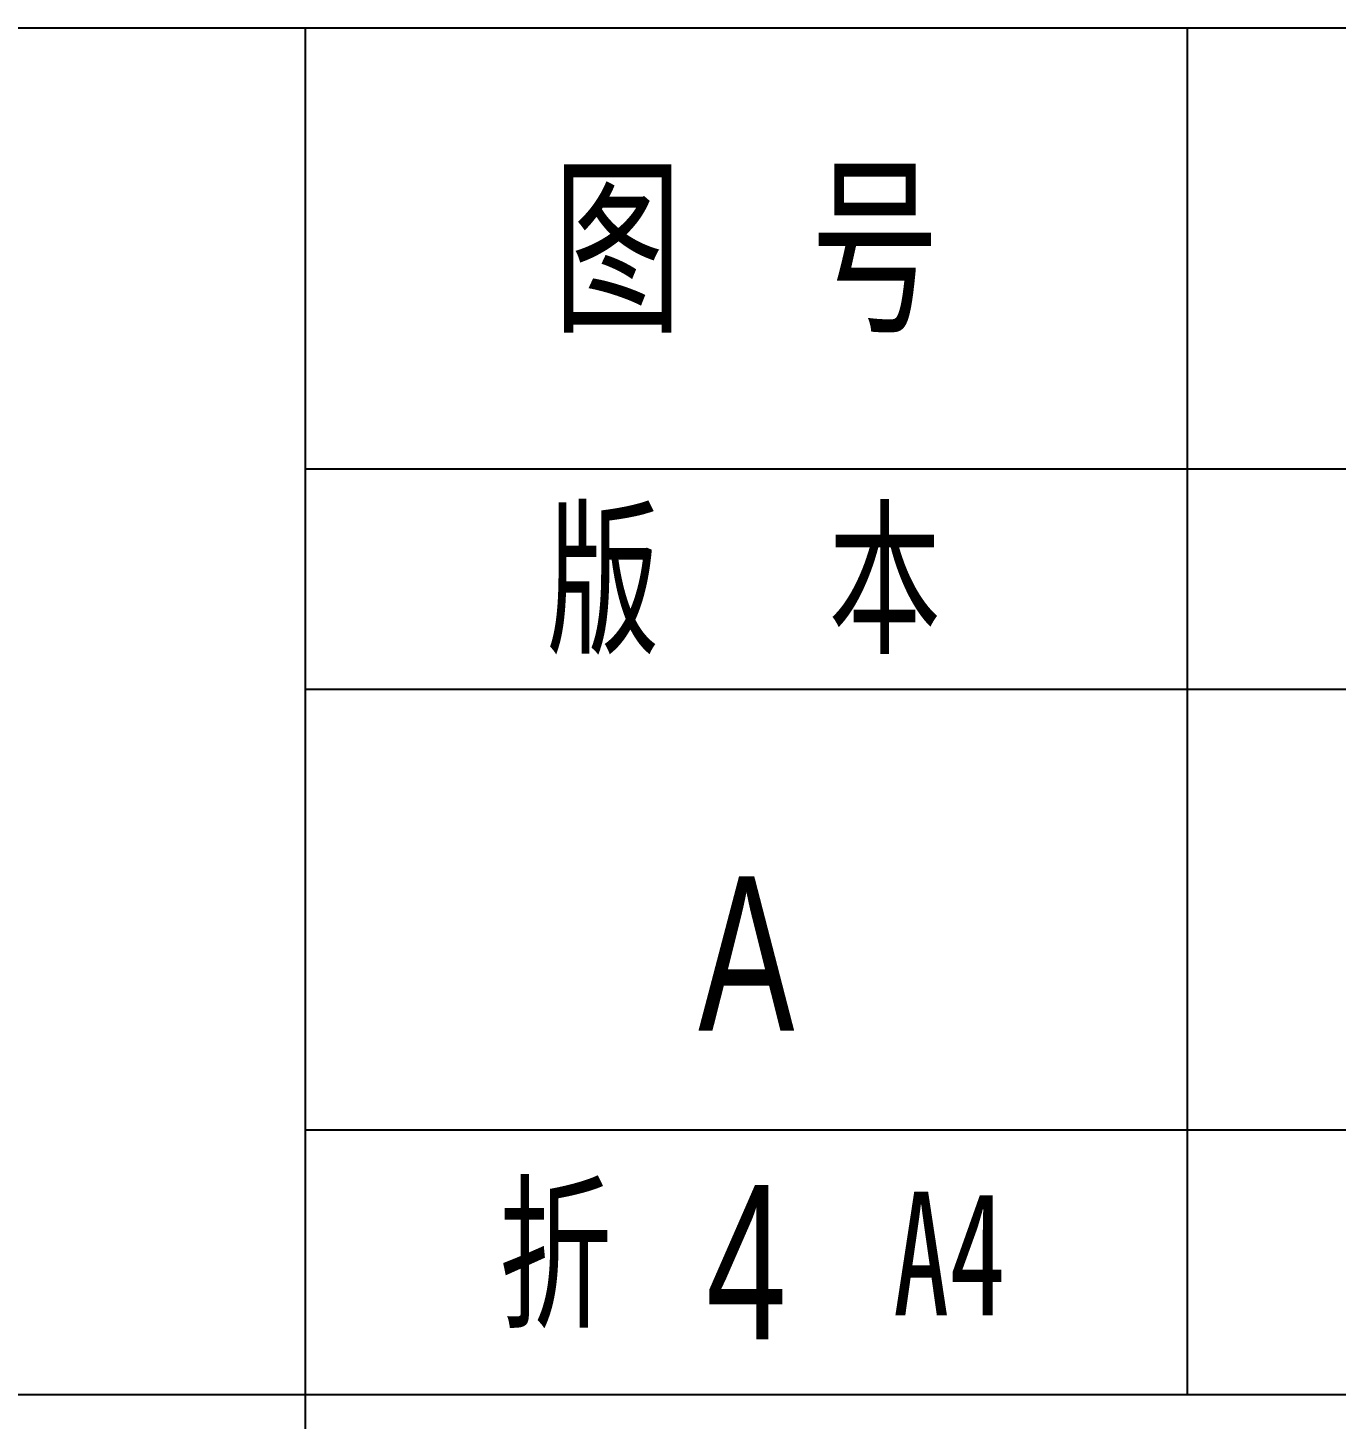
# Model space of a CAD drawing. Extents: x -29293 to 30124, y -19360 to 22650.
# Drawn here: x 22485 to 25453, y -16911 to -13755 of the extents above; entities that cross this region are included whole.
import ezdxf
from ezdxf.enums import TextEntityAlignment as Align

# ---------------------------------------------------------------- set-up
doc = ezdxf.new("R2010")
doc.units = 0
doc.layers.add('11字体层', color=3, linetype='CONTINUOUS', lineweight=25)
doc.layers.add('13图框与明细表层', color=3, linetype='CONTINUOUS', lineweight=25)
doc.styles.add('BTLHZ', font='', dxfattribs={"width": 0.7})
doc.styles.add('FSDBHZ', font='dgtxt.shx', dxfattribs={"width": 0.7, "bigfont": 'dghzfs.shx'})
doc.styles.get('BTLHZ').set_extended_font_data('SimSun')

msp = doc.modelspace()

# ---------------------------------------------------------------- linework, layer by layer
at = {"layer": '13图框与明细表层', "color": 7}
for p, q in [((11115, -13755.1), (29115, -13755.1)), ((23115, -18355.1), (23115, -13755.1)), ((17115, -16855.1), (29115, -16855.1))]:
    msp.add_line(p, q, dxfattribs=at)
at = {"layer": '13图框与明细表层', "color": 1}
for p, q in [((25115, -13755.1), (25115, -16855.1)), ((23115, -14755.1), (29115, -14755.1)), ((23115, -15255.1), (29115, -15255.1)), ((23115, -16255.1), (29115, -16255.1))]:
    msp.add_line(p, q, dxfattribs=at)

# ---------------------------------------------------------------- texts
at = {"layer": '11字体层', "style": 'FSDBHZ', "width": 0.7}
for s, p in [('A', (24115, -15855.1)), ('4', (24115, -16555.1))]:
    msp.add_text(s, height=350, dxfattribs=at).set_placement(p, align=Align.MIDDLE_CENTER)
at = {"layer": '13图框与明细表层', "color": 1, "style": 'BTLHZ', "width": 0.67}
for s, height, p in [('图  号', 320, (24115, -14255.1)), ('版   本', 280, (24109.5, -15000.1)), ('折     A4', 280, (24128.4, -16529.9))]:
    msp.add_text(s, height=height, dxfattribs=at).set_placement(p, align=Align.MIDDLE)

doc.saveas('drawing.dxf')
